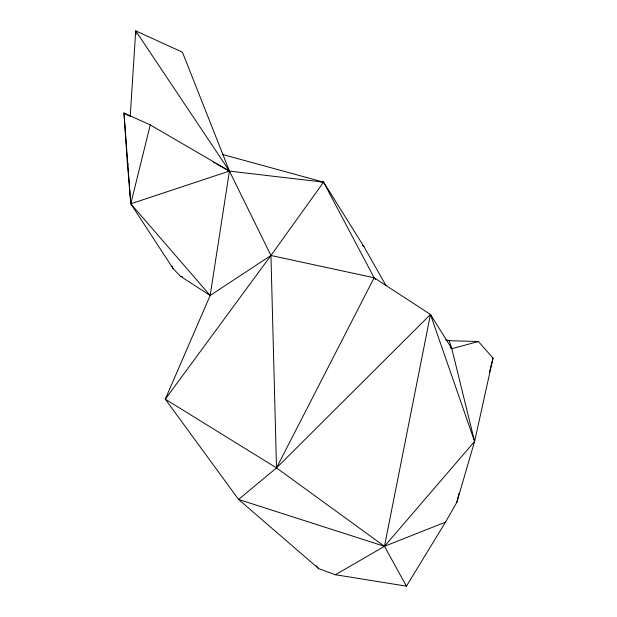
<?xml version="1.0" encoding="UTF-8"?>
<svg xmlns="http://www.w3.org/2000/svg" width="617" height="617" viewBox="0 0 617 617"><rect width="100%" height="100%" fill="white"/><g stroke="black" fill="none" stroke-linecap="round" stroke-linejoin="round"><path stroke-width="0.93" d="M127.557 158.114L127.31 161.939L130.796 203.795L173.254 268.796L180.696 276.424L210.158 295.474L270.948 255.492L323.578 182.138L222.729 154.535M130.249 116.011L135.701 30.85L182.447 52.206L229.439 171.063L270.948 255.492L276.509 467.902L238.578 499.454L165.287 399.168L210.158 295.474L229.439 171.063L135.701 30.85L136.048 34.675M445.474 522.144L384.46 546.315L238.578 499.454L318.727 568.673L335.44 574.743L384.46 546.315L430.465 314.462L374.133 277.773L270.948 255.492L165.287 399.168L276.509 467.902L384.46 546.315L406.456 586.15L445.474 522.144L456.819 502.369L474.589 441.448L493.029 358.076L478.406 341.525L449.207 340.715L445.821 339.959M128.012 164.708L127.31 161.939L123.971 113.027L150.27 124.919L130.796 203.795L210.158 295.474M456.819 502.369L459.148 493.068M489.512 372.082L490.615 367.693M490.831 366.822L493.029 358.076M384.46 546.315L474.589 441.448L451.829 348.698L449.207 340.715M478.406 341.525L451.829 348.698L430.465 314.462L276.509 467.902L374.133 277.773L323.578 182.138L318.827 181.46M180.696 276.424L182.331 276.493M227.526 170.894L323.578 182.138L363.984 246.715L386.057 285.702M335.44 574.743L406.456 586.15M227.681 170.277L229.439 171.063L130.796 203.795L123.971 113.027L129.879 116.281M213.405 162.248L215.094 163.173M216.783 164.099L229.439 171.063L150.27 124.919M362.264 245.365L363.984 246.715M375.545 279.061L374.133 277.773L375.445 279.108M316.236 565.75L318.727 568.673M171.973 266.066L173.254 268.796M430.465 314.462L474.589 441.448M451.829 348.698L450.371 347.448L451.829 348.698"/></g></svg>
